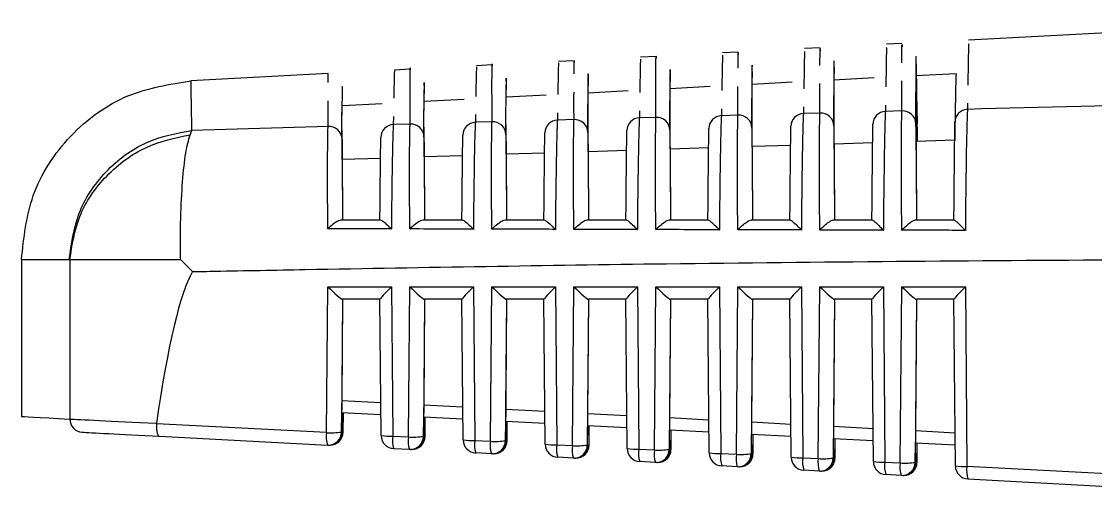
# Model space of a CAD drawing. Extents: x 6 to 134, y 3 to 97.
# Drawn here: x 52.117 to 52.929, y 83.056 to 83.423 of the extents above; entities that cross this region are included whole.
import ezdxf

# ---------------------------------------------------------------- set-up
doc = ezdxf.new("R2010")
doc.units = 0
doc.header["$MEASUREMENT"] = 0
doc.layers.add('OBJECT', color=7, linetype='CONTINUOUS')

msp = doc.modelspace()

# ---------------------------------------------------------------- linework, layer by layer
at = {"layer": 'OBJECT'}
for p, q in [((53.10104, 83.42346), (52.8335, 83.40943)), ((52.65923, 83.4003), (52.64748, 83.39969)), ((52.72118, 83.40355), (52.70949, 83.40294)), ((52.78314, 83.4068), (52.7715, 83.40619)), ((52.53532, 83.39381), (52.52347, 83.39319)), ((52.59727, 83.39705), (52.58548, 83.39644)), ((52.34945, 83.38407), (52.24545, 83.37862)), ((52.34939, 83.37731), (52.34945, 83.38401)), ((52.41141, 83.38731), (52.39946, 83.38669)), ((52.47336, 83.39056), (52.46147, 83.38994)), ((52.82407, 83.38395), (52.79372, 83.38236)), ((52.70019, 83.37745), (52.66978, 83.37586)), ((52.72109, 83.37348), (52.7211, 83.37644)), ((52.76222, 83.38071), (52.73175, 83.37911)), ((52.78306, 83.37591), (52.78307, 83.3785)), ((52.51411, 83.36769), (52.48386, 83.36611)), ((52.53517, 83.36706), (52.53519, 83.37011)), ((52.57613, 83.37095), (52.54583, 83.36936)), ((52.63816, 83.3742), (52.60781, 83.37261)), ((52.65912, 83.37278), (52.65913, 83.37436)), ((52.34926, 83.36161), (52.34928, 83.36353)), ((52.39005, 83.36119), (52.3601, 83.35961)), ((52.45208, 83.36444), (52.42189, 83.36286)), ((52.7087, 83.35878), (52.70862, 83.35384)), ((52.7707, 83.36021), (52.77062, 83.35544)), ((52.8327, 83.36162), (52.83262, 83.35701)), ((52.3987, 83.35161), (52.39859, 83.34546)), ((52.4607, 83.35304), (52.4606, 83.34719)), ((52.5227, 83.35448), (52.5226, 83.34889)), ((52.5847, 83.35592), (52.58461, 83.35057)), ((52.59717, 83.3509), (52.58461, 83.35057)), ((52.6467, 83.35735), (52.64661, 83.35222)), ((52.65915, 83.35255), (52.64661, 83.35222)), ((52.6698, 83.32883), (52.6698, 83.35095)), ((52.72112, 83.35417), (52.70862, 83.35384)), ((52.73178, 83.33075), (52.73177, 83.35272)), ((52.7831, 83.35576), (52.77062, 83.35544)), ((52.79375, 83.33267), (52.79374, 83.35448)), ((52.79492, 83.33267), (52.79454, 83.35449)), ((52.34927, 83.34407), (52.24633, 83.34111)), ((52.41125, 83.34582), (52.39859, 83.34546)), ((52.4219, 83.32101), (52.42192, 83.34358)), ((52.47322, 83.34754), (52.4606, 83.34719)), ((52.48388, 83.32298), (52.48389, 83.34546)), ((52.5352, 83.34923), (52.5226, 83.34889)), ((52.54585, 83.32495), (52.54586, 83.34731)), ((52.60783, 83.32689), (52.60783, 83.34914)), ((52.24494, 83.33778), (52.24633, 83.34111)), ((52.35993, 83.31902), (52.35993, 83.34167)), ((52.63702, 83.32781), (52.60783, 83.32689)), ((52.69903, 83.32974), (52.6698, 83.32883)), ((52.76103, 83.33166), (52.73178, 83.33075)), ((52.82304, 83.33357), (52.79375, 83.33267)), ((52.38898, 83.31995), (52.35993, 83.31902)), ((52.45099, 83.32194), (52.4219, 83.32101)), ((52.513, 83.32391), (52.48388, 83.32298)), ((52.57501, 83.32586), (52.54585, 83.32495)), ((52.359, 83.27337), (52.38877, 83.27337)), ((52.42107, 83.27337), (52.45072, 83.27337)), ((52.48314, 83.27337), (52.51267, 83.27337)), ((52.5452, 83.27337), (52.57463, 83.27337)), ((52.60726, 83.27337), (52.63659, 83.27337)), ((52.66931, 83.27337), (52.69855, 83.27337)), ((52.73136, 83.27337), (52.76052, 83.27337)), ((52.79341, 83.27337), (52.82249, 83.27337)), ((52.11748, 83.24376), (52.11748, 83.12476)), ((52.15359, 83.24337), (52.15403, 83.24337)), ((52.15403, 83.24337), (52.15403, 83.12281)), ((52.23762, 83.24337), (52.24676, 83.23428)), ((52.34812, 83.11249), (52.34908, 83.22284)), ((52.34908, 83.22284), (52.39715, 83.22284)), ((52.39715, 83.22284), (52.39814, 83.10984)), ((52.41008, 83.10921), (52.41107, 83.22284)), ((52.41107, 83.22284), (52.45914, 83.22284)), ((52.45914, 83.22284), (52.46016, 83.10657)), ((52.47205, 83.10594), (52.47306, 83.22284)), ((52.47306, 83.22284), (52.52113, 83.22284)), ((52.52113, 83.22284), (52.52218, 83.10329)), ((52.53401, 83.10267), (52.53505, 83.22284)), ((52.53505, 83.22284), (52.58312, 83.22284)), ((52.58312, 83.22284), (52.5842, 83.10002)), ((52.59597, 83.0994), (52.59704, 83.22284)), ((52.59704, 83.22284), (52.64511, 83.22284)), ((52.64511, 83.22284), (52.64622, 83.09674)), ((52.65793, 83.09612), (52.65903, 83.22284)), ((52.65903, 83.22284), (52.7071, 83.22284)), ((52.7071, 83.22284), (52.70824, 83.09347)), ((52.71989, 83.09285), (52.72102, 83.22284)), ((52.72102, 83.22284), (52.76909, 83.22284)), ((52.76909, 83.22284), (52.77026, 83.09019)), ((52.78186, 83.08958), (52.78301, 83.22284)), ((52.78301, 83.22284), (52.83108, 83.22284)), ((52.83108, 83.22284), (52.83228, 83.08692)), ((52.36022, 83.21337), (52.35935, 83.11292)), ((52.36024, 83.21337), (52.35958, 83.13692)), ((52.38847, 83.21337), (52.36007, 83.21337)), ((52.38937, 83.11028), (52.38846, 83.21339)), ((52.42221, 83.21337), (52.42131, 83.10965)), ((52.42223, 83.21337), (52.42154, 83.13364)), ((52.45046, 83.21337), (52.42206, 83.21337)), ((52.45139, 83.107), (52.45045, 83.21339)), ((52.4842, 83.21337), (52.48328, 83.10638)), ((52.48422, 83.21337), (52.4835, 83.13037)), ((52.51245, 83.21337), (52.48405, 83.21337)), ((52.51341, 83.10373), (52.51245, 83.21339)), ((52.54619, 83.21337), (52.54524, 83.1031)), ((52.54621, 83.21337), (52.54546, 83.1271)), ((52.57444, 83.21337), (52.54604, 83.21337)), ((52.57543, 83.10045), (52.57444, 83.21339)), ((52.60818, 83.21337), (52.6072, 83.09983)), ((52.6082, 83.21337), (52.60742, 83.12383)), ((52.63643, 83.21337), (52.60803, 83.21337)), ((52.63745, 83.09718), (52.63643, 83.21339)), ((52.67017, 83.21337), (52.66916, 83.09656)), ((52.67019, 83.21337), (52.66939, 83.12056)), ((52.69842, 83.21337), (52.67002, 83.21337)), ((52.69947, 83.0939), (52.69842, 83.21339)), ((52.73216, 83.21337), (52.73112, 83.09329)), ((52.73218, 83.21337), (52.73135, 83.11728)), ((52.76041, 83.21337), (52.73201, 83.21337)), ((52.76149, 83.09063), (52.76041, 83.21339)), ((52.79415, 83.21337), (52.79309, 83.09002)), ((52.79417, 83.21337), (52.79331, 83.11401)), ((52.8224, 83.21337), (52.794, 83.21337)), ((52.82351, 83.08735), (52.8224, 83.21339)), ((52.35958, 83.13692), (52.38915, 83.13535)), ((52.42154, 83.13364), (52.45117, 83.13208)), ((52.35951, 83.11292), (52.35965, 83.12749)), ((52.38923, 83.12592), (52.35951, 83.12749)), ((52.36055, 83.12744), (52.36044, 83.11292)), ((52.3606, 83.11292), (52.36073, 83.12743)), ((52.45125, 83.12265), (52.42147, 83.12422)), ((52.42147, 83.10965), (52.42161, 83.12421)), ((52.42254, 83.12417), (52.42242, 83.10965)), ((52.42258, 83.10965), (52.42271, 83.12416)), ((52.4835, 83.13037), (52.51319, 83.1288)), ((52.54546, 83.1271), (52.57521, 83.12553)), ((52.60742, 83.12383), (52.63723, 83.12225)), ((52.21946, 83.11928), (52.21949, 83.11964)), ((52.34812, 83.11249), (52.21946, 83.11928)), ((52.51327, 83.11937), (52.48343, 83.12095)), ((52.48343, 83.10638), (52.48357, 83.12094)), ((52.48452, 83.12089), (52.4844, 83.10638)), ((52.48456, 83.10638), (52.48469, 83.12088)), ((52.57529, 83.1161), (52.54539, 83.11768)), ((52.54539, 83.1031), (52.54553, 83.11767)), ((52.5465, 83.11762), (52.54639, 83.1031)), ((52.54654, 83.1031), (52.54667, 83.11761)), ((52.66939, 83.12056), (52.69925, 83.11898)), ((52.73135, 83.11728), (52.76127, 83.1157)), ((52.22186, 83.10973), (52.34882, 83.10302)), ((52.35935, 83.11292), (52.35951, 83.11292)), ((52.36044, 83.11292), (52.3606, 83.11292)), ((52.39814, 83.10984), (52.41008, 83.10921)), ((52.42131, 83.10965), (52.42147, 83.10965)), ((52.42242, 83.10965), (52.42258, 83.10965)), ((52.63731, 83.11282), (52.60735, 83.11441)), ((52.60735, 83.09983), (52.60749, 83.1144)), ((52.60849, 83.11435), (52.60837, 83.09983)), ((52.60852, 83.09983), (52.60865, 83.11434)), ((52.66931, 83.09656), (52.66945, 83.11113)), ((52.69933, 83.10955), (52.66932, 83.11113)), ((52.67047, 83.11107), (52.67035, 83.09656)), ((52.6705, 83.09656), (52.67063, 83.11106)), ((52.73127, 83.09329), (52.73141, 83.10785)), ((52.76135, 83.10627), (52.73128, 83.10786)), ((52.73245, 83.1078), (52.73234, 83.09329)), ((52.73249, 83.09329), (52.73261, 83.10779)), ((52.79331, 83.11401), (52.82328, 83.11243)), ((52.34935, 83.10301), (52.34882, 83.10302)), ((52.34935, 83.10301), (52.34951, 83.10301)), ((52.34991, 83.10302), (52.35044, 83.10301)), ((52.35044, 83.10301), (52.3506, 83.10301)), ((52.41079, 83.09975), (52.39884, 83.10038)), ((52.41131, 83.09974), (52.41079, 83.09975)), ((52.41131, 83.09974), (52.41147, 83.09974)), ((52.41242, 83.09974), (52.41189, 83.09975)), ((52.41242, 83.09974), (52.41258, 83.09974)), ((52.46016, 83.10657), (52.47205, 83.10594)), ((52.48328, 83.10638), (52.48343, 83.10638)), ((52.4844, 83.10638), (52.48456, 83.10638)), ((52.52218, 83.10329), (52.53401, 83.10267)), ((52.54524, 83.1031), (52.54539, 83.1031)), ((52.54639, 83.1031), (52.54654, 83.1031)), ((52.5842, 83.10002), (52.59597, 83.0994)), ((52.6072, 83.09983), (52.60735, 83.09983)), ((52.60837, 83.09983), (52.60852, 83.09983)), ((52.79323, 83.09002), (52.79337, 83.10458)), ((52.82337, 83.103), (52.79324, 83.10459)), ((52.79444, 83.10453), (52.79432, 83.09002)), ((52.79447, 83.09002), (52.79459, 83.10452)), ((52.47275, 83.09648), (52.46086, 83.09711)), ((52.47328, 83.09646), (52.47275, 83.09648)), ((52.47328, 83.09646), (52.47343, 83.09646)), ((52.47441, 83.09646), (52.47388, 83.09648)), ((52.47441, 83.09646), (52.47456, 83.09646)), ((52.53471, 83.09321), (52.52288, 83.09383)), ((52.53524, 83.09319), (52.53471, 83.09321)), ((52.53524, 83.09319), (52.53539, 83.09319)), ((52.53639, 83.09319), (52.53586, 83.09321)), ((52.53639, 83.09319), (52.53654, 83.09319)), ((52.64622, 83.09674), (52.65793, 83.09612)), ((52.66916, 83.09656), (52.66931, 83.09656)), ((52.67035, 83.09656), (52.6705, 83.09656)), ((52.70824, 83.09347), (52.71989, 83.09285)), ((52.73112, 83.09329), (52.73127, 83.09329)), ((52.73234, 83.09329), (52.73249, 83.09329)), ((52.59667, 83.08993), (52.5849, 83.09056)), ((52.5972, 83.08992), (52.59667, 83.08993)), ((52.5972, 83.08992), (52.59735, 83.08992)), ((52.59837, 83.08992), (52.59784, 83.08993)), ((52.59837, 83.08992), (52.59852, 83.08992)), ((52.65863, 83.08666), (52.64692, 83.08728)), ((52.65916, 83.08665), (52.65863, 83.08666)), ((52.65916, 83.08665), (52.65931, 83.08665)), ((52.66036, 83.08665), (52.65983, 83.08666)), ((52.65987, 83.08666), (52.65983, 83.08666)), ((52.66036, 83.08665), (52.66051, 83.08665)), ((52.7206, 83.08339), (52.70894, 83.084)), ((52.72112, 83.08338), (52.7206, 83.08339)), ((52.72112, 83.08338), (52.72127, 83.08338)), ((52.72181, 83.08339), (52.7218, 83.08339)), ((52.72234, 83.08338), (52.72181, 83.08339)), ((52.72187, 83.08339), (52.72181, 83.08339)), ((52.72234, 83.08338), (52.72249, 83.08338)), ((52.77026, 83.09019), (52.78186, 83.08958)), ((52.79309, 83.09002), (52.79323, 83.09002)), ((52.79432, 83.09002), (52.79447, 83.09002)), ((53.24075, 83.06534), (52.83228, 83.08692)), ((52.78256, 83.08012), (52.77096, 83.08073)), ((52.78309, 83.0801), (52.78256, 83.08012)), ((52.78309, 83.0801), (52.78323, 83.0801)), ((52.78379, 83.08012), (52.78378, 83.08012)), ((52.78432, 83.0801), (52.78379, 83.08012)), ((52.78386, 83.08012), (52.78379, 83.08012)), ((52.78432, 83.0801), (52.78447, 83.0801)), ((52.83298, 83.07745), (53.24171, 83.05587))]:
    msp.add_line(p, q, dxfattribs=at)
for centre, radius, start, end in [((52.58501, 83.3407), 0.00988, 92.34724, 178.9599), ((52.59779, 83.34101), 0.00991, 1.16121, 93.56652), ((52.64701, 83.34235), 0.00988, 92.32546, 178.94114), ((52.65977, 83.34266), 0.00991, 1.18335, 93.58536), ((52.70901, 83.34398), 0.00987, 92.30337, 178.9221), ((52.72175, 83.34428), 0.00991, 1.20582, 93.60446), ((52.77101, 83.34558), 0.00987, 92.28099, 178.90276), ((52.78373, 83.34588), 0.0099, 1.22862, 93.62382), ((52.83301, 83.34716), 0.00986, 92.25831, 178.88314), ((52.34988, 83.33417), 0.00992, 1.07597, 93.49376), ((52.39901, 83.33558), 0.00989, 92.41076, 179.01439), ((52.41186, 83.33592), 0.00992, 1.09678, 93.51156), ((52.46101, 83.33731), 0.00989, 92.38989, 178.99652), ((52.47383, 83.33764), 0.00992, 1.11793, 93.52961), ((52.52301, 83.33902), 0.00988, 92.36872, 178.97835), ((52.53581, 83.33934), 0.00991, 1.13941, 93.54794), ((52.16394, 83.12271), 0.00991, 179.45182, 266.53634), ((52.36806, 83.10921), 0.0202, 170.66282, 197.82463), ((52.35162, 83.16712), 0.05475, 266.33328, 278.11478), ((52.34935, 83.11301), 0.01, 270.00002, 359.50002), ((52.34951, 83.11301), 0.01, 270.00002, 359.50002), ((52.35044, 83.11301), 0.01, 270.00002, 359.50002), ((52.3506, 83.11301), 0.01, 270.00002, 359.50002), ((52.35708, 83.11315), 0.00337, 309.2062, 356.05179), ((52.39577, 83.15057), 0.04079, 260.97432, 273.33233), ((52.39937, 83.11037), 0.01, 180.49998, 266.97743), ((52.41808, 83.10657), 0.0202, 170.66282, 197.82463), ((52.43002, 83.10593), 0.0202, 170.66282, 197.82463), ((52.41359, 83.16385), 0.05475, 266.33328, 278.11478), ((52.41131, 83.10974), 0.01, 270.00002, 359.50002), ((52.41147, 83.10974), 0.01, 270.00002, 359.50002), ((52.41242, 83.10974), 0.01, 270.00002, 359.50002), ((52.41258, 83.10974), 0.01, 270.00002, 359.50002), ((52.41904, 83.10989), 0.00339, 308.64044, 355.99872), ((52.45779, 83.14729), 0.04079, 260.97432, 273.33233), ((52.46139, 83.10709), 0.01, 180.49998, 266.97743), ((52.4801, 83.10329), 0.0202, 170.66282, 197.82463), ((52.49198, 83.10266), 0.0202, 170.66282, 197.82463), ((52.47555, 83.16058), 0.05475, 266.33328, 278.11478), ((52.47328, 83.10646), 0.01, 270.00002, 359.50002), ((52.47343, 83.10646), 0.01, 270.00002, 359.50002), ((52.47441, 83.10646), 0.01, 270.00002, 359.50002), ((52.47456, 83.10646), 0.01, 270.00002, 359.50002), ((52.48101, 83.10662), 0.0034, 308.06913, 355.94492), ((52.51981, 83.14401), 0.04079, 260.97432, 273.33233), ((52.52341, 83.10382), 0.01, 180.49998, 266.97743), ((52.54212, 83.10002), 0.0202, 170.66282, 197.82463), ((52.55395, 83.09939), 0.0202, 170.66282, 197.82463), ((52.53751, 83.1573), 0.05475, 266.33328, 278.11478), ((52.53524, 83.10319), 0.01, 270.00002, 359.50002), ((52.53539, 83.10319), 0.01, 270.00002, 359.50002), ((52.53639, 83.10319), 0.01, 270.00002, 359.50002), ((52.53654, 83.10319), 0.01, 270.00002, 359.50002), ((52.54298, 83.10335), 0.00341, 307.54214, 355.89511), ((52.58183, 83.14074), 0.04079, 260.97432, 273.33233), ((52.58543, 83.10054), 0.01, 180.49998, 266.97743), ((52.60414, 83.09674), 0.0202, 170.66282, 197.82463), ((52.61591, 83.09612), 0.0202, 170.66282, 197.82463), ((52.59947, 83.15403), 0.05475, 266.33328, 278.11478), ((52.5972, 83.09992), 0.01, 270.00002, 359.50002), ((52.59735, 83.09992), 0.01, 270.00002, 359.50002), ((52.59837, 83.09992), 0.01, 270.00002, 359.50002), ((52.59852, 83.09992), 0.01, 270.00002, 359.50002), ((52.60495, 83.10008), 0.00343, 307.00455, 355.84411), ((52.64385, 83.13746), 0.04079, 260.97432, 273.33233), ((52.64745, 83.09727), 0.01, 180.49998, 266.97743), ((52.66615, 83.09346), 0.0202, 170.66282, 197.82463), ((52.67787, 83.09285), 0.0202, 170.66282, 197.82463), ((52.66143, 83.15076), 0.05475, 266.33328, 278.11478), ((52.65916, 83.09665), 0.01, 270.00002, 359.50002), ((52.65931, 83.09665), 0.01, 270.00002, 359.50002), ((52.66036, 83.09665), 0.01, 270.00002, 359.50002), ((52.66051, 83.09665), 0.01, 270.00002, 359.50002), ((52.66692, 83.09681), 0.00344, 306.46981, 355.79322), ((52.70587, 83.13419), 0.04079, 260.97432, 273.33233), ((52.70947, 83.09399), 0.01, 180.49998, 266.97743), ((52.72817, 83.09019), 0.0202, 170.66282, 197.82463), ((52.73983, 83.08957), 0.0202, 170.66282, 197.82463), ((52.7234, 83.14749), 0.05475, 266.33328, 278.11478), ((52.72112, 83.09338), 0.01, 270.00002, 359.50002), ((52.72127, 83.09338), 0.01, 270.00002, 359.50002), ((52.72234, 83.09338), 0.01, 270.00002, 359.50002), ((52.72249, 83.09338), 0.01, 270.00002, 359.50002), ((52.72889, 83.09354), 0.00346, 305.94519, 355.74312), ((52.76789, 83.13091), 0.04079, 260.97432, 273.33233), ((52.77149, 83.09072), 0.01, 180.49998, 266.97743), ((52.79019, 83.08691), 0.0202, 170.66282, 197.82463), ((52.80179, 83.0863), 0.0202, 170.66282, 197.82463), ((52.78536, 83.14421), 0.05475, 266.33328, 278.11478), ((52.78309, 83.0901), 0.01, 270.00002, 359.50002), ((52.78323, 83.0901), 0.01, 270.00002, 359.50002), ((52.78432, 83.0901), 0.01, 270.00002, 359.50002), ((52.78447, 83.0901), 0.01, 270.00002, 359.50002), ((52.79086, 83.09028), 0.00347, 305.40213, 355.69109), ((52.8299, 83.12764), 0.04079, 260.97432, 273.33233), ((52.8335, 83.08744), 0.01, 180.49998, 266.97743), ((52.85221, 83.08364), 0.0202, 170.66282, 197.82463)]:
    msp.add_arc(centre, radius, start, end, dxfattribs=at)
for centre, major_axis, ratio, start_param, end_param in [((52.81312, 81.17994), (-0.01935, 2.21696), 0.001254, 6.068659, 6.49769), ((52.68912, 81.17994), (-0.01929, 2.21046), 0.001254, 6.191806, 6.490952), ((52.75112, 81.17994), (-0.01932, 2.21371), 0.001254, 6.190839, 6.494325), ((52.56512, 81.17995), (-0.01923, 2.20396), 0.001254, 6.193621, 6.484182), ((52.62712, 81.17995), (-0.01926, 2.20721), 0.001254, 6.192734, 6.487571), ((52.44112, 81.17995), (-0.01918, 2.19746), 0.001254, 6.195253, 6.423038), ((52.50312, 81.17995), (-0.01921, 2.20071), 0.001254, 6.194462, 6.421362), ((52.37912, 81.17995), (-0.01915, 2.19422), 0.001254, 6.195988, 6.423906), ((52.27208, 80.95363), (-0.01481, 2.28974), 0.052007, 0.088798, 0.329912), ((52.35031, 83.22337), (-0.00988, 0.00996), 0.088566, 1.535578, 3.054015), ((52.39838, 83.22337), (0.00991, 0.00999), 0.036008, 1.658834, 3.10717), ((52.4123, 83.22337), (-0.00988, 0.00996), 0.088566, 1.535578, 3.054015), ((52.46037, 83.22337), (0.00991, 0.00999), 0.036008, 1.658834, 3.10717), ((52.47429, 83.22337), (-0.00988, 0.00996), 0.088566, 1.535578, 3.054015), ((52.52236, 83.22337), (0.00991, 0.00999), 0.036008, 1.658834, 3.10717), ((52.53628, 83.22337), (-0.00988, 0.00996), 0.088566, 1.535578, 3.054015), ((52.58435, 83.22337), (0.00991, 0.00999), 0.036008, 1.658834, 3.10717), ((52.59827, 83.22337), (-0.00988, 0.00996), 0.088566, 1.535578, 3.054015), ((52.64634, 83.22337), (0.00991, 0.00999), 0.036008, 1.658834, 3.10717), ((52.66026, 83.22337), (-0.00988, 0.00996), 0.088566, 1.535578, 3.054015), ((52.70833, 83.22337), (0.00991, 0.00999), 0.036008, 1.658834, 3.10717), ((52.72225, 83.22337), (-0.00988, 0.00996), 0.088566, 1.535578, 3.054015), ((52.77032, 83.22337), (0.00991, 0.00999), 0.036008, 1.658834, 3.10717), ((52.78424, 83.22337), (-0.00988, 0.00996), 0.088566, 1.535578, 3.054015), ((52.83231, 83.22337), (0.00991, 0.00999), 0.036008, 1.658834, 3.10717), ((52.35959, 83.1375), (0.00009, 0.01001), 0.001262, 1.629521, 3.141604), ((52.42156, 83.13423), (0.00009, 0.01001), 0.001262, 1.629521, 3.141604), ((54.36748, 83.00648), (2.25, -0.11828), 0.000066, 3.141596, 3.322096), ((52.48352, 83.13096), (0.00009, 0.01001), 0.001262, 1.629521, 3.141604), ((52.54548, 83.12769), (0.00009, 0.01001), 0.001262, 1.629521, 3.141604), ((52.60744, 83.12442), (0.00009, 0.01001), 0.001262, 1.629521, 3.141604), ((52.27208, 83.1171), (0.12, -0.00581), 0.000061, 3.322096, 4.258717), ((52.6694, 83.12114), (0.00009, 0.01001), 0.001262, 1.629521, 3.141604), ((52.73137, 83.11787), (0.00009, 0.01001), 0.001262, 1.629521, 3.141604), ((52.27155, 83.10711), (0.11, -0.00581), 0.000066, 3.322096, 4.24363), ((52.79333, 83.1146), (0.00009, 0.01001), 0.001262, 1.629521, 3.141604)]:
    msp.add_ellipse(centre, major_axis=major_axis, ratio=ratio, start_param=start_param, end_param=end_param, dxfattribs=at)
for points, knots in [([(52.59716, 83.35501), (52.59715, 83.35977), (52.59711, 83.38382), (52.59714, 83.40131), (52.59733, 83.39603), (52.59735, 83.39555)], [0, 0, 0, 0, 0.183455, 0.926221, 1, 1, 1, 1]), ([(52.6592, 83.38814), (52.6592, 83.39421), (52.6592, 83.40215), (52.6593, 83.39913), (52.65932, 83.39842)], [0, 0, 0, 0, 0.765571, 1, 1, 1, 1]), ([(52.7096, 83.40074), (52.70952, 83.40063), (52.70937, 83.40046), (52.70906, 83.38044), (52.70893, 83.37256)], [0, 0, 0, 0, 0.606134, 1, 1, 1, 1]), ([(52.72116, 83.39022), (52.72117, 83.39667), (52.72117, 83.4054), (52.72127, 83.40214), (52.7213, 83.40129)], [0, 0, 0, 0, 0.739002, 1, 1, 1, 1]), ([(52.77163, 83.40361), (52.77154, 83.40364), (52.77139, 83.40368), (52.77107, 83.38266), (52.77093, 83.37399)], [0, 0, 0, 0, 0.587601, 1, 1, 1, 1]), ([(52.78313, 83.39228), (52.78313, 83.3991), (52.78313, 83.40864), (52.78324, 83.40515), (52.78327, 83.40416)], [0, 0, 0, 0, 0.71552, 1, 1, 1, 1]), ([(52.83366, 83.40649), (52.83357, 83.40664), (52.83342, 83.40692), (52.83308, 83.38487), (52.83293, 83.3754)], [0, 0, 0, 0, 0.570345, 1, 1, 1, 1]), ([(52.41124, 83.3502), (52.41123, 83.35453), (52.4112, 83.37702), (52.41124, 83.39221), (52.41142, 83.38708), (52.41142, 83.38696)], [0, 0, 0, 0, 0.188632, 0.981714, 1, 1, 1, 1]), ([(52.4732, 83.36327), (52.4732, 83.36383), (52.47317, 83.3826), (52.47321, 83.39524), (52.47339, 83.39006), (52.4734, 83.38983)], [0, 0, 0, 0, 0.028518, 0.95509, 1, 1, 1, 1]), ([(52.52353, 83.39213), (52.52344, 83.39164), (52.5233, 83.3909), (52.52302, 83.37386), (52.52293, 83.36826)], [0, 0, 0, 0, 0.671476, 1, 1, 1, 1]), ([(52.53527, 83.38389), (52.53528, 83.38919), (52.53528, 83.39557), (52.53536, 83.3931), (52.53537, 83.39269)], [0, 0, 0, 0, 0.832366, 1, 1, 1, 1]), ([(52.58555, 83.395), (52.58546, 83.39463), (52.58532, 83.39407), (52.58503, 83.37604), (52.58493, 83.36969)], [0, 0, 0, 0, 0.647815, 1, 1, 1, 1]), ([(52.64758, 83.39787), (52.64749, 83.39763), (52.64735, 83.39725), (52.64704, 83.37824), (52.64693, 83.37113)], [0, 0, 0, 0, 0.62613, 1, 1, 1, 1]), ([(52.39948, 83.3864), (52.39939, 83.38566), (52.39926, 83.38463), (52.39901, 83.36953), (52.39894, 83.36539)], [0, 0, 0, 0, 0.726276, 1, 1, 1, 1]), ([(52.4615, 83.38927), (52.46141, 83.38865), (52.46128, 83.38775), (52.46102, 83.37168), (52.46094, 83.36682)], [0, 0, 0, 0, 0.697474, 1, 1, 1, 1]), ([(52.82407, 83.38395), (52.82395, 83.38186), (52.82372, 83.37768), (52.82327, 83.34827), (52.82304, 83.33358)], [0, 0, 0, 0, 0.500491, 1, 1, 1, 1]), ([(52.11748, 83.24337), (52.11924, 83.25988), (52.12291, 83.29417), (52.15236, 83.33881), (52.19539, 83.37055), (52.22945, 83.37601), (52.24584, 83.37864)], [0, 0, 0, 0, 0.240773, 0.5, 0.759227, 1, 1, 1, 1]), ([(52.24633, 83.34111), (52.24613, 83.35198), (52.24571, 83.37387), (52.2458, 83.37704), (52.24584, 83.37864)], [0, 0, 0, 0, 0.4963759, 1, 1, 1, 1]), ([(52.7831, 83.35576), (52.7831, 83.35713), (52.78308, 83.36402), (52.78305, 83.3728), (52.78306, 83.37557), (52.78306, 83.37591)], [0, 0, 0, 0, 0.1804, 0.902112, 1, 1, 1, 1]), ([(52.5352, 83.34923), (52.5352, 83.35052), (52.53518, 83.35693), (52.53515, 83.36481), (52.53517, 83.36704), (52.53517, 83.36706)], [0, 0, 0, 0, 0.198043, 0.990338, 1, 1, 1, 1]), ([(52.65915, 83.35255), (52.65915, 83.35388), (52.65913, 83.36056), (52.6591, 83.36955), (52.65912, 83.37224), (52.65912, 83.37278)], [0, 0, 0, 0, 0.166605, 0.833126, 1, 1, 1, 1]), ([(52.72112, 83.35417), (52.72112, 83.35552), (52.7211, 83.36228), (52.72107, 83.37071), (52.72109, 83.3733), (52.72109, 83.37348)], [0, 0, 0, 0, 0.188779, 0.944012, 1, 1, 1, 1]), ([(52.73165, 83.34443), (52.73163, 83.35049), (52.73161, 83.35995), (52.73161, 83.36556), (52.73162, 83.36757)], [0, 0, 0, 0, 0.639953, 1, 1, 1, 1]), ([(52.79363, 83.34603), (52.79361, 83.35219), (52.79358, 83.3618), (52.79359, 83.36756), (52.79359, 83.36964)], [0, 0, 0, 0, 0.640438, 1, 1, 1, 1]), ([(53.24181, 83.36676), (53.1625, 83.36495), (53.0261, 83.36183), (52.88971, 83.35843), (52.83262, 83.35701)], [0, 0, 0, 0, 0.581449, 1, 1, 1, 1]), ([(52.34927, 83.34407), (52.34927, 83.34529), (52.34926, 83.35139), (52.34924, 83.35935), (52.34926, 83.36137), (52.34926, 83.36161)], [0, 0, 0, 0, 0.179855, 0.899388, 1, 1, 1, 1]), ([(52.47322, 83.34754), (52.47322, 83.34883), (52.47321, 83.35467), (52.4732, 83.35951), (52.4732, 83.36327)], [0, 0, 0, 0, 0.221883, 1, 1, 1, 1]), ([(52.48375, 83.33777), (52.48374, 83.34342), (52.48371, 83.35228), (52.48373, 83.35726), (52.48373, 83.35906)], [0, 0, 0, 0, 0.637847, 1, 1, 1, 1]), ([(52.54572, 83.33947), (52.54571, 83.34523), (52.54569, 83.35424), (52.5457, 83.35937), (52.5457, 83.36123)], [0, 0, 0, 0, 0.638402, 1, 1, 1, 1]), ([(52.6077, 83.34115), (52.60768, 83.34701), (52.60766, 83.35617), (52.60767, 83.36146), (52.60767, 83.36337)], [0, 0, 0, 0, 0.638936, 1, 1, 1, 1]), ([(52.66967, 83.3428), (52.66966, 83.34876), (52.66963, 83.35807), (52.66964, 83.36352), (52.66964, 83.36549)], [0, 0, 0, 0, 0.639453, 1, 1, 1, 1]), ([(52.3598, 83.33429), (52.35979, 83.33973), (52.35977, 83.34829), (52.35978, 83.35295), (52.35979, 83.35465)], [0, 0, 0, 0, 0.636667, 1, 1, 1, 1]), ([(52.42177, 83.33604), (52.42176, 83.34159), (52.42174, 83.3503), (52.42176, 83.35512), (52.42176, 83.35687)], [0, 0, 0, 0, 0.637269, 1, 1, 1, 1]), ([(52.58461, 83.35057), (52.58452, 83.34888), (52.58427, 83.34379), (52.58384, 83.32578), (52.58343, 83.29904), (52.5832, 83.27786), (52.58311, 83.26853), (52.58309, 83.26609)], [0, 0, 0, 0, 0.154143, 0.464926, 0.775223, 0.941326, 1, 1, 1, 1]), ([(52.59701, 83.26606), (52.597, 83.2685), (52.59694, 83.27735), (52.59683, 83.29807), (52.5968, 83.32461), (52.59694, 83.34357), (52.59711, 83.34897), (52.59717, 83.3509)], [0, 0, 0, 0, 0.058731, 0.212374, 0.519887, 0.827777, 1, 1, 1, 1]), ([(52.59717, 83.3509), (52.59717, 83.3523), (52.59717, 83.35375), (52.59716, 83.35497), (52.59716, 83.35501)], [0, 0, 0, 0, 0.962984, 1, 1, 1, 1]), ([(52.64661, 83.35222), (52.64653, 83.35051), (52.64628, 83.34535), (52.64584, 83.32724), (52.64543, 83.30006), (52.64519, 83.27829), (52.6451, 83.26842), (52.64508, 83.26593)], [0, 0, 0, 0, 0.152333, 0.459461, 0.766109, 0.941054, 1, 1, 1, 1]), ([(52.659, 83.2659), (52.65899, 83.2684), (52.65892, 83.27733), (52.65881, 83.29823), (52.65877, 83.32508), (52.65891, 83.34477), (52.65908, 83.35044), (52.65915, 83.35255)], [0, 0, 0, 0, 0.059002, 0.210856, 0.514734, 0.81898, 1, 1, 1, 1]), ([(52.70862, 83.35384), (52.70853, 83.35211), (52.70828, 83.34689), (52.70784, 83.32867), (52.70743, 83.30107), (52.70719, 83.27872), (52.70709, 83.26832), (52.70707, 83.26578)], [0, 0, 0, 0, 0.150605, 0.454244, 0.75741, 0.940779, 1, 1, 1, 1]), ([(52.72099, 83.26574), (52.72097, 83.2683), (52.72091, 83.27731), (52.72079, 83.29837), (52.72075, 83.32553), (52.72088, 83.34595), (52.72106, 83.35188), (52.72112, 83.35417)], [0, 0, 0, 0, 0.059276, 0.209421, 0.509831, 0.810598, 1, 1, 1, 1]), ([(52.77062, 83.35544), (52.77054, 83.35369), (52.77028, 83.3484), (52.76985, 83.33008), (52.76943, 83.30205), (52.76918, 83.27914), (52.76909, 83.26822), (52.76906, 83.26563)], [0, 0, 0, 0, 0.148954, 0.449261, 0.7491, 0.940502, 1, 1, 1, 1]), ([(52.78298, 83.26559), (52.78296, 83.26819), (52.7829, 83.27728), (52.78278, 83.29851), (52.78273, 83.32596), (52.78285, 83.3471), (52.78303, 83.35329), (52.7831, 83.35576)], [0, 0, 0, 0, 0.059553, 0.208066, 0.505163, 0.802607, 1, 1, 1, 1]), ([(52.83262, 83.35701), (52.83254, 83.35524), (52.83229, 83.34989), (52.83185, 83.33147), (52.83142, 83.30302), (52.83117, 83.27955), (52.83108, 83.26812), (52.83105, 83.26548)], [0, 0, 0, 0, 0.147376, 0.444496, 0.741154, 0.940222, 1, 1, 1, 1]), ([(52.34906, 83.2667), (52.34904, 83.26894), (52.34899, 83.27742), (52.3489, 83.29735), (52.3489, 83.3225), (52.34906, 83.33845), (52.34923, 83.34281), (52.34927, 83.34407)], [0, 0, 0, 0, 0.057678, 0.219414, 0.543377, 0.867765, 1, 1, 1, 1]), ([(52.39859, 83.34546), (52.39851, 83.34384), (52.39826, 83.33895), (52.39783, 83.32124), (52.39744, 83.29588), (52.39722, 83.2765), (52.39715, 83.26885), (52.39712, 83.26658)], [0, 0, 0, 0, 0.16013, 0.483001, 0.805363, 0.942123, 1, 1, 1, 1]), ([(52.41104, 83.26654), (52.41103, 83.26883), (52.41098, 83.27741), (52.41088, 83.29754), (52.41087, 83.32307), (52.41103, 83.33977), (52.4112, 83.34439), (52.41125, 83.34582)], [0, 0, 0, 0, 0.057936, 0.217495, 0.537029, 0.856977, 1, 1, 1, 1]), ([(52.41125, 83.34582), (52.41124, 83.34714), (52.41124, 83.3487), (52.41124, 83.35), (52.41124, 83.3502)], [0, 0, 0, 0, 0.843872, 1, 1, 1, 1]), ([(52.4606, 83.34719), (52.46051, 83.34555), (52.46026, 83.34059), (52.45983, 83.32278), (52.45944, 83.29695), (52.45921, 83.27696), (52.45914, 83.26874), (52.45911, 83.26641)], [0, 0, 0, 0, 0.158035, 0.476676, 0.794816, 0.941861, 1, 1, 1, 1]), ([(52.47303, 83.26638), (52.47302, 83.26872), (52.47296, 83.27739), (52.47286, 83.29773), (52.47285, 83.3236), (52.473, 83.34107), (52.47317, 83.34594), (52.47322, 83.34754)], [0, 0, 0, 0, 0.058198, 0.215687, 0.531014, 0.846742, 1, 1, 1, 1]), ([(52.5226, 83.34889), (52.52252, 83.34723), (52.52227, 83.3422), (52.52183, 83.32429), (52.52144, 83.29801), (52.52121, 83.27741), (52.52112, 83.26863), (52.5211, 83.26625)], [0, 0, 0, 0, 0.156042, 0.470658, 0.784781, 0.941595, 1, 1, 1, 1]), ([(52.53502, 83.26621), (52.53501, 83.26861), (52.53495, 83.27737), (52.53485, 83.2979), (52.53482, 83.32412), (52.53497, 83.34233), (52.53514, 83.34747), (52.5352, 83.34923)], [0, 0, 0, 0, 0.058463, 0.213983, 0.525307, 0.837021, 1, 1, 1, 1]), ([(52.63643, 83.27337), (52.63654, 83.28443), (52.63674, 83.30656), (52.637, 83.33137), (52.63709, 83.33881), (52.63714, 83.34253)], [0, 0, 0, 0, 0.3331372, 0.6662238, 1, 1, 1, 1]), ([(52.66967, 83.34286), (52.66969, 83.33908), (52.66973, 83.33152), (52.66991, 83.30646), (52.67009, 83.2843), (52.67018, 83.27337)], [0, 0, 0, 0, 0.3361227, 0.6723179, 1, 1, 1, 1]), ([(52.69842, 83.27337), (52.69853, 83.28452), (52.69873, 83.30682), (52.69899, 83.33245), (52.69909, 83.34021), (52.69914, 83.34416)], [0, 0, 0, 0, 0.328834, 0.657619, 1, 1, 1, 1]), ([(52.73165, 83.34449), (52.73167, 83.34067), (52.73171, 83.33303), (52.73189, 83.30755), (52.73208, 83.28481), (52.73217, 83.27337)], [0, 0, 0, 0, 0.331872, 0.663815, 1, 1, 1, 1]), ([(52.76041, 83.27337), (52.76052, 83.2846), (52.76073, 83.30707), (52.76099, 83.3335), (52.76109, 83.34158), (52.76115, 83.34577)], [0, 0, 0, 0, 0.3247471, 0.6494482, 1, 1, 1, 1]), ([(52.79363, 83.34609), (52.79364, 83.34223), (52.79368, 83.33451), (52.79387, 83.30862), (52.79406, 83.28531), (52.79416, 83.27337)], [0, 0, 0, 0, 0.327832, 0.655734, 1, 1, 1, 1]), ([(52.8224, 83.27337), (52.82251, 83.28468), (52.82272, 83.3073), (52.82299, 83.33452), (52.82309, 83.34292), (52.82315, 83.34735)], [0, 0, 0, 0, 0.3208624, 0.641681, 1, 1, 1, 1]), ([(52.15359, 83.24337), (52.15518, 83.25509), (52.15848, 83.2794), (52.17991, 83.31123), (52.21058, 83.3343), (52.2347, 83.3389), (52.24633, 83.34111)], [0, 0, 0, 0, 0.24117, 0.5, 0.75883, 1, 1, 1, 1]), ([(52.15403, 83.24337), (52.15578, 83.2545), (52.1594, 83.27754), (52.18044, 83.30788), (52.21021, 83.3303), (52.23363, 83.33534), (52.24494, 83.33778)], [0, 0, 0, 0, 0.241561, 0.5, 0.758439, 1, 1, 1, 1]), ([(52.3598, 83.33435), (52.35982, 83.33078), (52.35985, 83.32363), (52.36001, 83.30073), (52.36017, 83.28166), (52.36023, 83.27337)], [0, 0, 0, 0, 0.3611887, 0.7224557, 1, 1, 1, 1]), ([(52.38847, 83.27337), (52.38858, 83.28404), (52.38878, 83.30538), (52.389, 83.32677), (52.38908, 83.33294), (52.38912, 83.33575)], [0, 0, 0, 0, 0.352894, 0.705727, 1, 1, 1, 1]), ([(52.42177, 83.33611), (52.42179, 83.33249), (52.42182, 83.32526), (52.42199, 83.30191), (52.42215, 83.2822), (52.42222, 83.27337)], [0, 0, 0, 0, 0.355595, 0.711266, 1, 1, 1, 1]), ([(52.45046, 83.27337), (52.45057, 83.28415), (52.45077, 83.3057), (52.451, 83.32797), (52.45108, 83.33445), (52.45112, 83.33748)], [0, 0, 0, 0, 0.347531, 0.695003, 1, 1, 1, 1]), ([(52.48375, 83.33783), (52.48377, 83.33418), (52.4838, 83.32686), (52.48397, 83.30308), (52.48414, 83.28274), (52.48421, 83.27337)], [0, 0, 0, 0, 0.350315, 0.700707, 1, 1, 1, 1]), ([(52.51245, 83.27337), (52.51256, 83.28425), (52.51276, 83.306), (52.513, 83.32913), (52.51309, 83.33593), (52.51313, 83.33919)], [0, 0, 0, 0, 0.342466, 0.684876, 1, 1, 1, 1]), ([(52.54572, 83.33954), (52.54574, 83.33584), (52.54578, 83.32844), (52.54595, 83.30423), (52.54612, 83.28327), (52.5462, 83.27337)], [0, 0, 0, 0, 0.345325, 0.690725, 1, 1, 1, 1]), ([(52.57444, 83.27337), (52.57455, 83.28434), (52.57475, 83.30629), (52.575, 83.33026), (52.57509, 83.33738), (52.57513, 83.34087)], [0, 0, 0, 0, 0.337675, 0.675297, 1, 1, 1, 1]), ([(52.6077, 83.34121), (52.60772, 83.33747), (52.60775, 83.32999), (52.60793, 83.30535), (52.60811, 83.28379), (52.60819, 83.27337)], [0, 0, 0, 0, 0.340601, 0.681276, 1, 1, 1, 1]), ([(52.60783, 83.32689), (52.60785, 83.3221), (52.6079, 83.31306), (52.60807, 83.28996), (52.60818, 83.27605), (52.6082, 83.27337)], [0, 0, 0, 0, 0.477552, 0.899063, 1, 1, 1, 1]), ([(52.6698, 83.32883), (52.66983, 83.32385), (52.66987, 83.31456), (52.67005, 83.29071), (52.67016, 83.27637), (52.67019, 83.27337)], [0, 0, 0, 0, 0.4779159, 0.8908228, 1, 1, 1, 1]), ([(52.73178, 83.33075), (52.7318, 83.32559), (52.73185, 83.31605), (52.73203, 83.29146), (52.73215, 83.27668), (52.73218, 83.27337)], [0, 0, 0, 0, 0.4782485, 0.8830442, 1, 1, 1, 1]), ([(52.79375, 83.33267), (52.79377, 83.32849), (52.79381, 83.32013), (52.79398, 83.29675), (52.79412, 83.27934), (52.79417, 83.27337)], [0, 0, 0, 0, 0.396562, 0.793191, 1, 1, 1, 1]), ([(52.35993, 83.31902), (52.35994, 83.31584), (52.35997, 83.30894), (52.3601, 83.29045), (52.36021, 83.27666), (52.36024, 83.27337)], [0, 0, 0, 0, 0.393565, 0.855353, 1, 1, 1, 1]), ([(52.4219, 83.32101), (52.42192, 83.31764), (52.42195, 83.31047), (52.42209, 83.29117), (52.4222, 83.27694), (52.42223, 83.27337)], [0, 0, 0, 0, 0.398446, 0.849042, 1, 1, 1, 1]), ([(52.48388, 83.32298), (52.4839, 83.31855), (52.48394, 83.31003), (52.4841, 83.28843), (52.4842, 83.27543), (52.48422, 83.27337)], [0, 0, 0, 0, 0.476713, 0.917132, 1, 1, 1, 1]), ([(52.54585, 83.32495), (52.54588, 83.32033), (52.54592, 83.31155), (52.54608, 83.2892), (52.54619, 83.27574), (52.54621, 83.27337)], [0, 0, 0, 0, 0.477152, 0.907814, 1, 1, 1, 1]), ([(52.34906, 83.2667), (52.34909, 83.26674), (52.34944, 83.26709), (52.35112, 83.26871), (52.35386, 83.27102), (52.35701, 83.273), (52.35839, 83.27325), (52.359, 83.27337)], [0, 0, 0, 0, 0.008659, 0.099997, 0.471213, 0.763081, 1, 1, 1, 1]), ([(52.38877, 83.27337), (52.38913, 83.27325), (52.38996, 83.27299), (52.39256, 83.27096), (52.39509, 83.26861), (52.39676, 83.26694), (52.3971, 83.26661), (52.39712, 83.26658)], [0, 0, 0, 0, 0.2294482, 0.5216016, 0.9054468, 0.9917133, 1, 1, 1, 1]), ([(52.41104, 83.26654), (52.41108, 83.26657), (52.41152, 83.26701), (52.41327, 83.26871), (52.41606, 83.27105), (52.41915, 83.273), (52.42048, 83.27326), (52.42107, 83.27337)], [0, 0, 0, 0, 0.008547, 0.122921, 0.485786, 0.769314, 1, 1, 1, 1]), ([(52.45072, 83.27337), (52.45106, 83.27326), (52.45184, 83.273), (52.45435, 83.27101), (52.45692, 83.26862), (52.45866, 83.26687), (52.45908, 83.26644), (52.45911, 83.26641)], [0, 0, 0, 0, 0.223273, 0.506281, 0.8802991, 0.9918017, 1, 1, 1, 1]), ([(52.47303, 83.26638), (52.47306, 83.26641), (52.47359, 83.26693), (52.47542, 83.26871), (52.47826, 83.27109), (52.48128, 83.27301), (52.48256, 83.27326), (52.48314, 83.27337)], [0, 0, 0, 0, 0.00844, 0.145047, 0.499694, 0.77523, 1, 1, 1, 1]), ([(52.51267, 83.27337), (52.51299, 83.27326), (52.51372, 83.27301), (52.51615, 83.27106), (52.51875, 83.26863), (52.52056, 83.26681), (52.52107, 83.26628), (52.5211, 83.26625)], [0, 0, 0, 0, 0.217446, 0.491759, 0.85615, 0.991886, 1, 1, 1, 1]), ([(52.53502, 83.26621), (52.53505, 83.26625), (52.53566, 83.26686), (52.53756, 83.26871), (52.54045, 83.27113), (52.54341, 83.27302), (52.54464, 83.27326), (52.5452, 83.27337)], [0, 0, 0, 0, 0.008339, 0.166404, 0.51297, 0.780848, 1, 1, 1, 1]), ([(52.57463, 83.27337), (52.57493, 83.27326), (52.57561, 83.27302), (52.57796, 83.27111), (52.58058, 83.26864), (52.58246, 83.26674), (52.58306, 83.26612), (52.58309, 83.26609)], [0, 0, 0, 0, 0.211945, 0.477991, 0.832968, 0.991967, 1, 1, 1, 1]), ([(52.59701, 83.26606), (52.59704, 83.26609), (52.59773, 83.26679), (52.59971, 83.26871), (52.60264, 83.27117), (52.60553, 83.27302), (52.60672, 83.27326), (52.60726, 83.27337)], [0, 0, 0, 0, 0.008242, 0.187016, 0.525647, 0.786187, 1, 1, 1, 1]), ([(52.63659, 83.27337), (52.63687, 83.27326), (52.63751, 83.27302), (52.63978, 83.27115), (52.64241, 83.26865), (52.64436, 83.26668), (52.64505, 83.26596), (52.64508, 83.26593)], [0, 0, 0, 0, 0.206748, 0.464933, 0.810722, 0.992044, 1, 1, 1, 1]), ([(52.659, 83.2659), (52.65903, 83.26593), (52.65981, 83.26672), (52.66185, 83.26871), (52.66483, 83.27121), (52.66765, 83.27303), (52.6688, 83.27326), (52.66931, 83.27337)], [0, 0, 0, 0, 0.00815, 0.206907, 0.537753, 0.791262, 1, 1, 1, 1]), ([(52.69855, 83.27337), (52.69881, 83.27326), (52.69941, 83.27303), (52.7016, 83.27119), (52.70425, 83.26866), (52.70626, 83.26662), (52.70704, 83.26581), (52.70707, 83.26578)], [0, 0, 0, 0, 0.201835, 0.452547, 0.789382, 0.992117, 1, 1, 1, 1]), ([(52.72099, 83.26574), (52.72102, 83.26578), (52.72209, 83.26687), (52.72439, 83.26908), (52.72738, 83.27151), (52.72988, 83.27306), (52.73087, 83.27327), (52.73136, 83.27337)], [0, 0, 0, 0, 0.00806, 0.282725, 0.593802, 0.796123, 1, 1, 1, 1]), ([(52.76052, 83.27337), (52.76076, 83.27327), (52.76131, 83.27304), (52.76343, 83.27124), (52.7661, 83.26867), (52.76817, 83.26656), (52.76903, 83.26566), (52.76906, 83.26563)], [0, 0, 0, 0, 0.197188, 0.440796, 0.768919, 0.992188, 1, 1, 1, 1]), ([(52.78298, 83.26559), (52.78301, 83.26562), (52.78415, 83.2668), (52.78651, 83.26908), (52.78954, 83.27153), (52.79198, 83.27307), (52.79293, 83.27327), (52.79341, 83.27337)], [0, 0, 0, 0, 0.007977, 0.2991, 0.602917, 0.800702, 1, 1, 1, 1]), ([(52.82249, 83.27337), (52.82271, 83.27327), (52.82322, 83.27305), (52.82526, 83.27128), (52.82794, 83.26868), (52.83007, 83.2665), (52.83102, 83.26551), (52.83105, 83.26548)], [0, 0, 0, 0, 0.192792, 0.429646, 0.749305, 0.992256, 1, 1, 1, 1]), ([(52.39712, 83.26658), (52.39052, 83.26659), (52.37449, 83.26664), (52.35847, 83.26668), (52.34906, 83.2667)], [0, 0, 0, 0, 0.412316, 1, 1, 1, 1]), ([(52.45911, 83.26641), (52.45251, 83.26643), (52.43648, 83.26647), (52.42046, 83.26651), (52.41104, 83.26654)], [0, 0, 0, 0, 0.412356, 1, 1, 1, 1]), ([(52.5211, 83.26625), (52.51449, 83.26627), (52.49847, 83.26631), (52.48245, 83.26635), (52.47303, 83.26638)], [0, 0, 0, 0, 0.412394, 1, 1, 1, 1]), ([(52.58309, 83.26609), (52.57648, 83.26611), (52.56046, 83.26615), (52.54444, 83.26619), (52.53502, 83.26621)], [0, 0, 0, 0, 0.41243, 1, 1, 1, 1]), ([(52.64508, 83.26593), (52.63847, 83.26595), (52.62245, 83.26599), (52.60643, 83.26603), (52.59701, 83.26606)], [0, 0, 0, 0, 0.412464, 1, 1, 1, 1]), ([(52.70707, 83.26578), (52.70046, 83.2658), (52.68444, 83.26584), (52.66842, 83.26588), (52.659, 83.2659)], [0, 0, 0, 0, 0.412497, 1, 1, 1, 1]), ([(52.76906, 83.26563), (52.76245, 83.26564), (52.74643, 83.26568), (52.73041, 83.26572), (52.72099, 83.26574)], [0, 0, 0, 0, 0.412528, 1, 1, 1, 1]), ([(52.83105, 83.26548), (52.82444, 83.26549), (52.80842, 83.26553), (52.7924, 83.26557), (52.78298, 83.26559)], [0, 0, 0, 0, 0.4125571, 1, 1, 1, 1]), ([(52.24676, 83.23428), (52.25245, 83.23439), (52.28087, 83.23493), (52.40025, 83.23712), (52.62999, 83.24112), (52.83703, 83.24256), (52.9531, 83.24337)], [0, 0, 0, 0, 0.024148, 0.120739, 0.507103, 1, 1, 1, 1]), ([(52.21946, 83.11928), (52.21945, 83.11817), (52.21943, 83.11596), (52.21981, 83.11307), (52.22046, 83.11091), (52.22118, 83.10994), (52.22167, 83.10974), (52.22184, 83.10973), (52.22186, 83.10973)], [0, 0, 0, 0, 0.219281, 0.438507, 0.659241, 0.882986, 0.98583, 1, 1, 1, 1])]:
    msp.add_open_spline(points, degree=3, knots=knots, dxfattribs=at)
for points in [[(52.23762, 83.24337), (52.23763, 83.25406), (52.23766, 83.27545), (52.23915, 83.30306), (52.24153, 83.32541), (52.24381, 83.33365), (52.24494, 83.33778)], [(52.11748, 83.24337), (52.11893, 83.24337), (52.12183, 83.24337), (52.143, 83.24337), (52.15359, 83.24337)], [(52.15403, 83.24337), (52.15686, 83.24337), (52.16253, 83.24337), (52.18167, 83.24337), (52.20677, 83.24337), (52.22733, 83.24337), (52.23762, 83.24337)]]:
    msp.add_open_spline(points, degree=3, dxfattribs=at)

doc.saveas('drawing.dxf')
